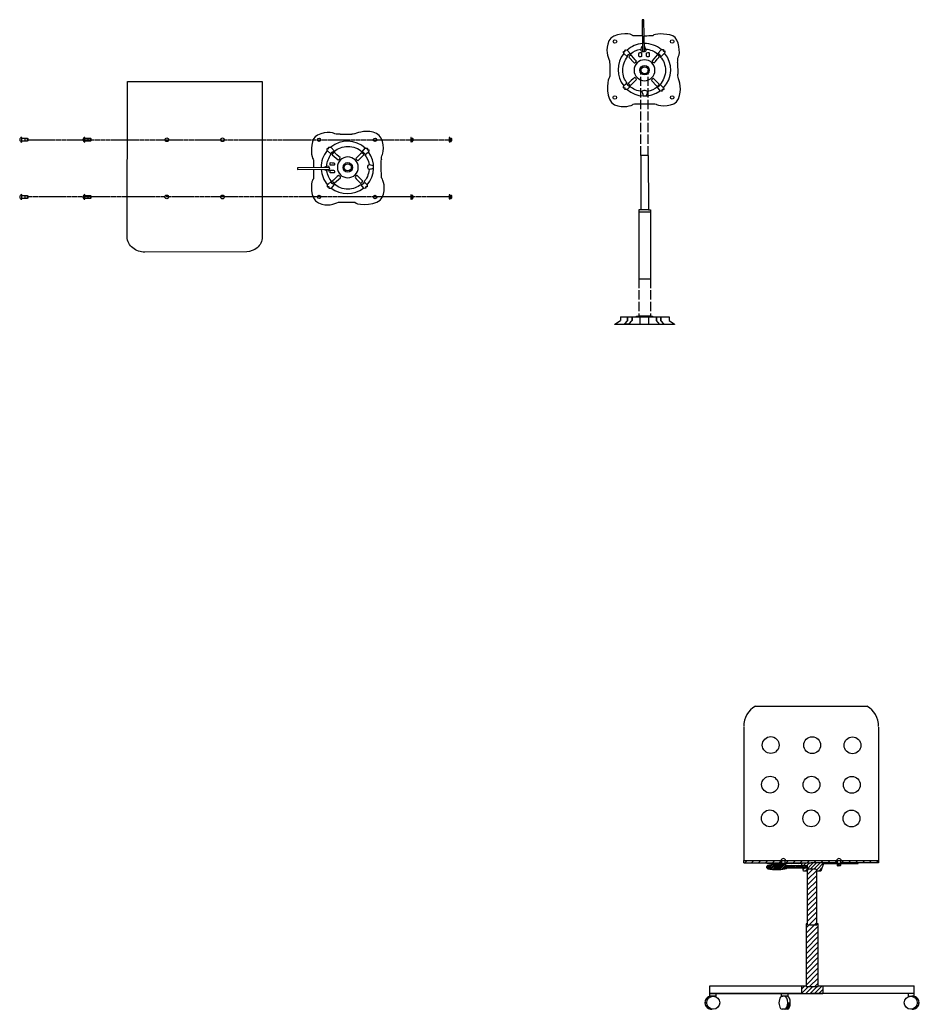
# Model space of a CAD drawing. Header units: millimetres. Extents: x 742 to 1469, y 151 to 713.
# Drawn here: x 1169.9 to 1403.2, y 151.1 to 407.8 of the extents above; entities that cross this region are included whole.
import ezdxf

# ---------------------------------------------------------------- set-up
doc = ezdxf.new("R2010")
doc.units = ezdxf.units.MM
doc.linetypes.add('ACAD_ISO02W100', pattern=[15, 12, -3])
for name, color, linetype in [('A-SECTION', 254, 'Continuous'), ('A-SECTION-1', 253, 'Continuous'), ('A-SECTION-LINE', 1, 'Continuous'), ('DETAILS', 5, 'ACAD_ISO02W100'), ('viti e bulloni', 2, 'Continuous')]:
    doc.layers.add(name, color=color, linetype=linetype)

# ---------------------------------------------------------------- blocks, each defined once
blk = doc.blocks.new('Dado esagonale - 10 mm di lato')
at = {"color": 0, "linetype": 'Continuous'}
for p, q in [((-9.2, -6.8), (-9.2, 6.8)), ((-0.7, 9.1), (-8.5, 9.1)), ((-0.7, 4.5), (-8.5, 4.5)), ((0, -6.8), (0, 6.8)), ((-0.7, -4.5), (-8.5, -4.5)), ((-0.7, -9.1), (-8.5, -9.1))]:
    blk.add_line(p, q, dxfattribs=at)
for centre, radius, start, end in [((-5, 6.8), 4.19, 147.1328, 212.8672), ((6.6, 0), 15.7, 163.2214, 196.7786), ((-4.2, 6.8), 4.19, 327.1328, 32.8672), ((-15.7, 0), 15.7, 343.2214, 16.7787), ((-5, -6.8), 4.19, 147.1328, 212.8672), ((-4.2, -6.8), 4.19, 327.1328, 32.8672)]:
    blk.add_arc(centre, radius, start, end, dxfattribs=at)
blk = doc.blocks.new('bullone sedile')
blk.add_lwpolyline([(33.4, 69.4), (33.4, 67.4), (55.5, 67.4), (55.5, 69.4), (33.4, 69.4)])
at = {"rotation": 270}
blk.add_blockref('Dado esagonale - 10 mm di lato', (44.5, 69.4), dxfattribs=at)

msp = doc.modelspace()

# ---------------------------------------------------------------- hatches: boundary and pattern name
at = {"layer": 'A-SECTION'}
h = msp.add_hatch(dxfattribs=at)
h.set_pattern_fill('ANSI31', color=256, scale=0.25)
h.set_pattern_definition([(45, (218.5516, -298.5363), (-0.561266, 0.561266), [])])
h.paths.add_polyline_path([(1378.21, 157.16), (1377.03, 157.16), (1377.03, 156.96), (1373.88, 156.96), (1373.88, 157.16), (1372.71, 157.16), (1372.71, 155.15), (1378.21, 155.15)])
at = {"layer": 'A-SECTION-1'}
h = msp.add_hatch(dxfattribs=at)
h.set_pattern_fill('ANSI31', color=256, scale=0.4)
h.set_pattern_definition([(45, (306.4247, -298.5363), (-0.8980256, 0.8980256), [])])
h.paths.add_polyline_path([(1357.72, 189.66), (1357.72, 189.06), (1375.23, 189.06), (1392.72, 189.06), (1392.72, 189.66)])
h = msp.add_hatch(dxfattribs=at)
h.set_pattern_fill('ANSI31', color=256, scale=0.1)
h.set_pattern_definition([(45, (306.42465, -298.53632), (-0.2245064, 0.2245064), [])])
h.paths.add_polyline_path([(1368.96, 187.78), (1374.26, 187.78), (1374.26, 188.35), (1368.96, 188.35), (1368.73, 188.44), (1368.36, 188.51), (1367.89, 188.56), (1367.36, 188.58), (1366.79, 188.59), (1366.22, 188.59), (1365.67, 188.58), (1365.19, 188.55), (1364.79, 188.52), (1364.47, 188.49), (1364.23, 188.45), (1364.05, 188.4), (1363.91, 188.35), (1363.82, 188.3), (1363.76, 188.24), (1363.72, 188.19), (1363.68, 188.13), (1363.66, 188.07), (1363.65, 188.01), (1363.64, 187.96), (1363.65, 187.9), (1363.66, 187.84), (1363.68, 187.78), (1363.72, 187.73), (1363.76, 187.67), (1363.82, 187.61), (1363.91, 187.56), (1364.05, 187.51), (1364.23, 187.47), (1364.47, 187.42), (1364.79, 187.39), (1365.19, 187.36), (1365.68, 187.33), (1366.22, 187.32), (1366.8, 187.33), (1367.37, 187.36), (1367.9, 187.41), (1368.37, 187.49), (1368.73, 187.61)])
h = msp.add_hatch(dxfattribs=at)
h.set_pattern_fill('ANSI31', color=256, scale=0.2)
h.set_pattern_definition([(45, (100.0713, 0), (-0.4490128, 0.4490128), [])])
h.paths.add_polyline_path([(1367.64, 188.86), (1367.64, 189.06), (1363.74, 189.06), (1363.74, 188.86)])
h.paths.add_polyline_path([(1382.8, 189.06), (1382.8, 188.86), (1387.41, 188.86), (1387.41, 189.06)])
h.paths.add_polyline_path([(1382.04, 188.86), (1382.04, 189.06), (1368.4, 189.06), (1368.4, 188.86), (1372.74, 188.86), (1372.88, 188.35), (1374.26, 188.35), (1374.26, 187.78), (1373.04, 187.78), (1373.27, 186.94), (1374.3, 186.94), (1374.3, 187.5), (1376.67, 187.5), (1376.67, 186.94), (1377.72, 186.94), (1378.41, 188.86)])
h = msp.add_hatch(dxfattribs=at)
h.set_pattern_fill('ANSI31', color=256, scale=0.3)
h.set_pattern_definition([(45, (306.4247, -298.5363), (-0.6735192, 0.6735192), [])])
h.paths.add_polyline_path([(1376.67, 187.3), (1376.47, 187.3), (1376.47, 187.5), (1374.5, 187.5), (1374.5, 187.3), (1374.3, 187.3), (1374.3, 173.2), (1373.88, 173.2), (1373.88, 156.96), (1377.03, 156.96), (1377.03, 173.2), (1376.67, 173.2)])

# ---------------------------------------------------------------- linework, layer by layer
for p, q in [((1331.4, 400.95), (1331.49, 400.95)), ((1331.94, 400.95), (1332.02, 400.95)), ((1340.58, 396.68), (1340.6, 393.69)), ((1253.05, 378.11), (1256.03, 378.13)), ((1331.07, 372.63), (1331, 358.52)), ((1332.94, 372.63), (1331.07, 372.63)), ((1332.94, 372.63), (1333.02, 358.52)), ((1248.77, 369.46), (1248.77, 369.55)), ((1248.77, 368.93), (1248.77, 369.01)), ((1333.02, 358.52), (1330.51, 358.52)), ((1330.51, 358.52), (1330.51, 340.61)), ((1330.51, 358.52), (1330.51, 358.01)), ((1330.51, 358.01), (1333.51, 358.01)), ((1333.02, 358.52), (1333.51, 358.52)), ((1333.51, 358.52), (1333.51, 340.61)), ((1330.51, 340.61), (1333.51, 340.61)), ((1324.31, 328.87), (1325.72, 329.77)), ((1324.31, 328.77), (1324.31, 328.87)), ((1339.78, 328.77), (1324.31, 328.77)), ((1325.72, 330.77), (1338.35, 330.77)), ((1325.72, 330.77), (1325.72, 329.77)), ((1326.68, 328.87), (1327.57, 329.77)), ((1326.68, 328.77), (1326.68, 328.87)), ((1327.89, 328.87), (1326.68, 328.87)), ((1327.65, 329.77), (1326.76, 328.87)), ((1327.57, 329.77), (1327.57, 330.77)), ((1327.65, 329.77), (1327.65, 330.67)), ((1328.7, 330.67), (1327.65, 330.67)), ((1328.7, 329.77), (1327.81, 328.87)), ((1328.78, 329.77), (1327.89, 328.87)), ((1327.89, 328.77), (1327.89, 328.87)), ((1328.7, 330.67), (1328.7, 329.77)), ((1328.78, 330.77), (1328.78, 329.77)), ((1329.94, 330.77), (1329.94, 330.87)), ((1329.94, 330.87), (1334.07, 330.87)), ((1330.41, 330.87), (1330.41, 330.97)), ((1330.41, 330.97), (1333.61, 330.97)), ((1330.85, 328.77), (1330.85, 330.77)), ((1333.14, 328.77), (1333.14, 330.77)), ((1333.61, 330.97), (1333.61, 330.87)), ((1334.07, 330.87), (1334.07, 330.77)), ((1335, 330.77), (1335, 329.77)), ((1335, 329.77), (1335.82, 328.87)), ((1335, 329.77), (1335.09, 329.77)), ((1335.09, 330.67), (1335.09, 329.77)), ((1336.17, 330.67), (1335.09, 330.67)), ((1335.91, 328.87), (1335.09, 329.77)), ((1335.82, 328.77), (1335.82, 328.87)), ((1335.82, 328.87), (1337.08, 328.87)), ((1336.17, 330.67), (1336.17, 329.77)), ((1336.26, 329.77), (1336.17, 329.77)), ((1336.99, 328.87), (1336.17, 329.77)), ((1336.26, 330.77), (1336.26, 329.77)), ((1336.26, 329.77), (1337.08, 328.87)), ((1337.08, 328.87), (1337.08, 328.77)), ((1338.35, 330.77), (1338.35, 329.77)), ((1338.35, 329.77), (1339.78, 328.87)), ((1339.78, 328.87), (1339.78, 328.77)), ((1360.81, 229.74), (1389.64, 229.74)), ((1357.72, 224.24), (1357.72, 189.66)), ((1392.72, 224.24), (1392.72, 189.66)), ((1348.91, 155.16), (1348.91, 157.16)), ((1348.91, 157.16), (1373.88, 157.16)), ((1377.03, 157.16), (1401.96, 157.16)), ((1401.96, 154.42), (1401.96, 157.16)), ((1348.91, 155.27), (1372.71, 155.27)), ((1348.91, 155.16), (1375.49, 155.15)), ((1348.91, 154.42), (1348.91, 155.16)), ((1350.52, 154.47), (1348.91, 154.47)), ((1349.71, 154.47), (1349.24, 154.47)), ((1350.38, 154.47), (1349.91, 154.47)), ((1350.52, 155.16), (1350.52, 154.32)), ((1368.32, 154.46), (1367.85, 154.46)), ((1368.99, 154.46), (1368.52, 154.46)), ((1401.96, 155.16), (1375.38, 155.15)), ((1378.21, 155.27), (1401.96, 155.27)), ((1400.35, 155.16), (1400.35, 154.32)), ((1400.35, 154.47), (1401.96, 154.47)), ((1400.49, 154.47), (1400.95, 154.47)), ((1401.16, 154.47), (1401.63, 154.47)), ((1348.14, 152.78), (1347.62, 152.78)), ((1369.14, 152.77), (1369.81, 152.77)), ((1402.73, 152.78), (1403.25, 152.78)), ((1368.32, 151.09), (1367.67, 151.09)), ((1368.99, 151.09), (1368.32, 151.09))]:
    msp.add_line(p, q)
for points in [[(1331.95, 399.52), (1331.84, 407.8), (1331.39, 407.8), (1331.5, 399.51)], [(1327.61, 398.19), (1326.6, 399.03)], [(1328.37, 398.96), (1327.46, 399.95)], [(1335.38, 399), (1336.35, 400.06)], [(1336.14, 398.14), (1337.21, 399.15)], [(1327.48, 391.32), (1326.59, 390.64)], [(1328.26, 390.49), (1327.45, 389.72)], [(1335.26, 390.3), (1336, 389.33)], [(1336.01, 391), (1336.95, 390.17)], [(1250.72, 372.91), (1249.66, 373.87)], [(1251.58, 373.67), (1250.57, 374.74)], [(1258.72, 373.54), (1259.55, 374.47)], [(1259.42, 372.78), (1260.39, 373.53)], [(1250.2, 369.48), (1241.92, 369.37), (1241.92, 368.92), (1250.21, 369.03)], [(1250.76, 365.9), (1249.77, 364.99)], [(1251.53, 365.13), (1250.7, 364.12)], [(1258.4, 365.01), (1259.08, 364.12)], [(1259.23, 365.79), (1260, 364.98)], [(1348.91, 154.47), (1349.24, 154.47)], [(1367.51, 154.43), (1367.51, 154.46), (1367.85, 154.46)], [(1401.96, 154.47), (1401.63, 154.47)]]:
    msp.add_lwpolyline(points)
msp.add_lwpolyline([(1197.76, 351.44), (1197.82, 391.82), (1232.82, 391.82), (1232.82, 351.44, -0.231255), (1231.46, 348.64, -0.140847), (1228.82, 347.58), (1202.36, 347.53, -0.165877), (1199.22, 348.6, -0.224933), (1197.76, 351.44, -0.224933)], format="xyb")
msp.add_lwpolyline([(1367.52, 155.15), (1369.13, 155.15), (1369.13, 154.46), (1367.52, 154.46)], close=True)
for centre, radius in [((1324.32, 402.16), 0.442), ((1324.32, 402.16), 0.442), ((1339.16, 402.16), 0.442), ((1331.99, 394.71), 1.23), ((1331.99, 394.71), 0.911), ((1324.29, 387.64), 0.442), ((1339.16, 387.65), 0.442), ((1208.04, 376.68), 0.486), ((1222.51, 376.67), 0.486), ((1247.56, 376.68), 0.442), ((1262.07, 376.68), 0.442), ((1255.01, 369.51), 1.23), ((1255.01, 369.51), 0.911), ((1208.03, 361.84), 0.486), ((1222.52, 361.83), 0.486), ((1247.56, 361.85), 0.442), ((1247.56, 361.85), 0.442), ((1262.08, 361.82), 0.442), ((1364.72, 219.63), 2.18), ((1375.48, 219.6), 2.18), ((1385.94, 219.56), 2.18), ((1364.55, 209.36), 2.18), ((1375.31, 209.34), 2.18), ((1385.77, 209.3), 2.18), ((1364.48, 200.62), 2.18), ((1375.24, 200.6), 2.18), ((1385.69, 200.56), 2.18), ((1349.82, 152.78), 1.69), ((1401.05, 152.78), 1.69)]:
    msp.add_circle(centre, radius)
for centre, radius, start, end in [((1331.97, 394.84), 6.81, 94.1523, 131.4124), ((1331.97, 394.84), 6.81, 50.0285, 90.3668), ((1332, 394.83), 6.84, 142.1508, 217.7409), ((1332, 394.81), 6.78, 316.8419, 39.8073), ((1331.97, 394.89), 6.87, 228.8365, 305.9488), ((1254.92, 369.53), 6.78, 46.8419, 129.8073), ((1254.88, 369.5), 6.81, 140.0285, 180.3668), ((1254.83, 369.5), 6.87, 318.8365, 35.9488), ((1254.88, 369.5), 6.81, 184.1523, 221.4124), ((1254.89, 369.53), 6.84, 232.1508, 307.7409), ((1363.59, 224.59), 5.85, 118.2955, 181.6314), ((1386.86, 224.59), 5.85, 358.3686, 61.7045), ((1349.31, 152.78), 1.69, 81.2448, 278.7552), ((1401.56, 152.78), 1.69, 261.2448, 98.7552)]:
    msp.add_arc(centre, radius, start, end)
for centre, start_param, end_param in [((1367.67, 152.77), 0, 3.141593), ((1368.32, 152.77), 3.141593, 6.283185), ((1368.99, 152.77), 3.141593, 6.283185), ((1368.65, 152.77), 3.141593, 4.712389)]:
    msp.add_ellipse(centre, major_axis=(0, 1.68), ratio=0.488012, start_param=start_param, end_param=end_param)
for points, knots in [([(1328.6, 403.92), (1328.19, 404.25), (1323.77, 404.63), (1322.74, 402.3), (1321.71, 399.97), (1322.52, 398.2), (1322.91, 397.14)], [0, 0, 0, 0, 1, 1, 1, 2, 2, 2, 2]), ([(1331.45, 403.6), (1330.02, 403.61), (1329.31, 403.62), (1329.17, 403.62), (1328.86, 403.62), (1328.95, 403.74), (1328.6, 403.92)], [0.121151, 0.121151, 0.121151, 0.121151, 1, 1, 1, 2, 2, 2, 2]), ([(1340.84, 398.4), (1341.27, 398.82), (1341.07, 402.85), (1339.34, 403.65), (1337.4, 404.33), (1334.52, 404.22), (1334.11, 403.67), (1333.96, 403.57), (1333.96, 403.64), (1333.79, 403.62), (1333.41, 403.6), (1332.8, 403.59), (1332.08, 403.59)], [0, 0, 0, 0, 1, 1, 1, 2, 2, 2, 3, 3, 3, 4, 4, 4, 4]), ([(1332.02, 400.95), (1332.15, 400.44), (1332.23, 400.26), (1332.34, 399.96), (1332.47, 399.6), (1331.93, 399.49), (1331.72, 399.48), (1331.41, 399.49), (1330.98, 399.69), (1331.03, 399.9), (1331.07, 400.12), (1331.4, 400.95), (1331.4, 400.95)], [0.010478, 0.010478, 0.010478, 0.010478, 1, 1, 1, 2, 2, 2, 3, 3, 3, 4, 4, 4, 4]), ([(1331.39, 389.17), (1330.08, 389.3), (1328.97, 389.83), (1328.26, 390.49), (1327.79, 390.57), (1327.49, 390.84), (1327.48, 391.32), (1326.79, 392.19), (1326.35, 393.38), (1326.35, 394.68), (1326.35, 396.02), (1326.83, 397.26), (1327.61, 398.19), (1327.57, 398.67), (1327.97, 399.02), (1328.37, 398.96), (1329.08, 399.55), (1330.01, 399.99), (1331.02, 400.15)], [0, 0, 0, 0, 1, 1, 1, 2, 2, 2, 3, 3, 3, 4, 4, 4, 5, 5, 5, 6, 6, 6, 6]), ([(1326.6, 399.03), (1326.54, 399.16), (1326.52, 399.4), (1326.53, 399.52), (1326.53, 399.55), (1326.54, 399.56), (1326.56, 399.57), (1326.58, 399.57), (1326.59, 399.57), (1326.61, 399.56), (1326.85, 399.43), (1327.09, 399.56), (1326.9, 399.81), (1326.88, 399.84), (1326.88, 399.85), (1326.87, 399.89), (1326.88, 399.92), (1326.88, 399.93), (1326.92, 399.95), (1327.05, 400.01), (1327.29, 399.99), (1327.46, 399.95)], [0, 0, 0, 0, 1, 1, 1, 2, 2, 2, 3, 3, 3, 4, 4, 4, 5, 5, 5, 6, 6, 6, 6.851177, 6.851177, 6.851177, 6.851177]), ([(1328.5, 398.68), (1328.5, 398.68), (1329.66, 397.3), (1329.89, 397.1), (1329.64, 396.52), (1329.31, 396.59), (1329.31, 396.59), (1329.31, 396.59), (1327.94, 398.12), (1327.94, 398.12), (1328, 398.59), (1328.5, 398.68), (1328.5, 398.68)], [0, 0, 0, 0, 1, 1, 1, 2, 2, 2, 3, 3, 3, 4, 4, 4, 4]), ([(1330.58, 398.25), (1330.54, 398.29), (1330.56, 398.37), (1330.54, 398.51), (1330.54, 398.73), (1330.56, 399.17), (1330.57, 399.26), (1330.81, 399.29), (1330.95, 399.3), (1330.95, 399.3), (1331.1, 399.28), (1331.17, 399.3), (1331.21, 399.25)], [0, 0, 0, 0, 1, 1, 1, 2, 2, 2, 3, 3, 3, 4, 4, 4, 4]), ([(1331.21, 399.25), (1331.21, 399.24), (1331.22, 399.22), (1331.22, 399.21), (1331.21, 398.93), (1331.23, 398.52), (1331.21, 398.41), (1331.19, 398.23), (1331.22, 398.19), (1331.03, 398.19), (1330.85, 398.18), (1330.94, 398.19), (1330.8, 398.17), (1330.72, 398.17), (1330.6, 398.2), (1330.58, 398.25)], [0, 0, 0, 0, 1, 1, 1, 2, 2, 2, 3, 3, 3, 4, 4, 4, 5, 5, 5, 5]), ([(1332.3, 400.19), (1333.44, 400.11), (1334.47, 399.68), (1335.38, 399), (1335.76, 398.98), (1336.13, 398.63), (1336.14, 398.14), (1336.91, 397.31), (1337.41, 396.05), (1337.41, 394.68), (1337.41, 393.27), (1336.88, 391.98), (1336.01, 391), (1336.02, 390.7), (1335.65, 390.32), (1335.26, 390.3), (1334.61, 389.78), (1333.76, 389.39), (1332.72, 389.19)], [0, 0, 0, 0, 1, 1, 1, 2, 2, 2, 3, 3, 3, 4, 4, 4, 5, 5, 5, 6, 6, 6, 6]), ([(1332.55, 398.25), (1332.51, 398.29), (1332.53, 398.37), (1332.52, 398.51), (1332.51, 398.73), (1332.54, 399.17), (1332.54, 399.26), (1332.79, 399.29), (1332.93, 399.3), (1332.93, 399.3), (1333.08, 399.28), (1333.15, 399.3), (1333.18, 399.25)], [0, 0, 0, 0, 1, 1, 1, 2, 2, 2, 3, 3, 3, 4, 4, 4, 4]), ([(1333.18, 399.25), (1333.19, 399.24), (1333.2, 399.22), (1333.2, 399.21), (1333.19, 398.93), (1333.21, 398.52), (1333.18, 398.41), (1333.16, 398.23), (1333.19, 398.19), (1333.01, 398.19), (1332.83, 398.18), (1332.91, 398.19), (1332.77, 398.17), (1332.69, 398.17), (1332.57, 398.2), (1332.55, 398.25)], [0, 0, 0, 0, 1, 1, 1, 2, 2, 2, 3, 3, 3, 4, 4, 4, 5, 5, 5, 5]), ([(1335.86, 398.24), (1335.86, 398.24), (1334.68, 396.91), (1334.51, 396.65), (1333.92, 396.82), (1333.94, 397.17), (1333.94, 397.17), (1333.94, 397.17), (1335.24, 398.73), (1335.24, 398.73), (1335.7, 398.73), (1335.86, 398.24), (1335.86, 398.24)], [0, 0, 0, 0, 1, 1, 1, 2, 2, 2, 3, 3, 3, 4, 4, 4, 4]), ([(1336.35, 400.06), (1336.49, 400.1), (1336.72, 400.11), (1336.85, 400.09), (1336.87, 400.08), (1336.88, 400.08), (1336.89, 400.06), (1336.89, 400.03), (1336.89, 400.02), (1336.88, 400.01), (1336.73, 399.78), (1336.84, 399.53), (1337.1, 399.7), (1337.13, 399.72), (1337.14, 399.72), (1337.19, 399.72), (1337.22, 399.71), (1337.23, 399.71), (1337.24, 399.67), (1337.29, 399.54), (1337.25, 399.32), (1337.21, 399.15)], [0, 0, 0, 0, 1, 1, 1, 2, 2, 2, 3, 3, 3, 4, 4, 4, 5, 5, 5, 6, 6, 6, 6.816622, 6.816622, 6.816622, 6.816622]), ([(1340.58, 396.68), (1340.59, 397.24), (1340.59, 397.67), (1340.59, 397.76), (1340.59, 398.08), (1340.75, 398.04), (1340.84, 398.4)], [0, 0, 0, 0, 1, 1, 1, 2, 2, 2, 2]), ([(1322.91, 397.14), (1323.01, 396.41), (1322.97, 393.34), (1322.97, 393.34), (1322.97, 393.34), (1323.11, 393.09), (1322.71, 392.57)], [3, 3, 3, 3, 4, 4, 4, 5, 5, 5, 5]), ([(1334.7, 394.71), (1334.7, 393.21), (1333.49, 391.99), (1331.99, 391.99), (1330.49, 391.99), (1329.27, 393.21), (1329.27, 394.71), (1329.27, 396.21), (1330.49, 397.42), (1331.99, 397.42), (1333.49, 397.42), (1334.7, 396.21), (1334.7, 394.71)], [0, 0, 0, 0, 1, 1, 1, 2, 2, 2, 3, 3, 3, 4, 4, 4, 4]), ([(1327.84, 391.38), (1327.84, 391.38), (1329.17, 392.6), (1329.36, 392.84), (1329.95, 392.62), (1329.89, 392.28), (1329.89, 392.28), (1329.89, 392.28), (1328.43, 390.85), (1328.43, 390.85), (1327.95, 390.89), (1327.84, 391.38), (1327.84, 391.38)], [0, 0, 0, 0, 1, 1, 1, 2, 2, 2, 3, 3, 3, 4, 4, 4, 4]), ([(1335.32, 385.75), (1335.73, 385.41), (1339.75, 384.98), (1340.78, 387.3), (1341.81, 389.63), (1341.01, 391.94), (1340.7, 392.88), (1340.67, 392.97), (1340.72, 392.84), (1340.63, 393.28), (1340.62, 393.35), (1340.61, 393.5), (1340.6, 393.69)], [0, 0, 0, 0, 1, 1, 1, 2, 2, 2, 3, 3, 3, 4, 4, 4, 4]), ([(1322.71, 392.57), (1322.28, 392.04), (1321.87, 386.77), (1324.2, 385.76), (1326.54, 384.74), (1328.82, 385.57), (1329.07, 385.88), (1329.48, 386.11), (1329.74, 385.96), (1330.16, 386), (1330.61, 386.03), (1334.58, 386.01), (1333.96, 386.01), (1335.21, 386.01), (1334.94, 385.87), (1335.33, 385.74)], [0, 0, 0, 0, 1, 1, 1, 2, 2, 2, 3, 3, 3, 4, 4, 4, 5, 5, 5, 5]), ([(1327.45, 389.72), (1327.31, 389.68), (1327.07, 389.67), (1326.95, 389.69), (1326.93, 389.7), (1326.92, 389.7), (1326.91, 389.72), (1326.91, 389.75), (1326.91, 389.76), (1326.92, 389.77), (1327.06, 390), (1326.95, 390.25), (1326.69, 390.08), (1326.66, 390.06), (1326.65, 390.06), (1326.6, 390.06), (1326.58, 390.07), (1326.57, 390.07), (1326.56, 390.11), (1326.51, 390.24), (1326.54, 390.48), (1326.59, 390.64)], [0, 0, 0, 0, 1, 1, 1, 2, 2, 2, 3, 3, 3, 4, 4, 4, 5, 5, 5, 6, 6, 6, 6.851177, 6.851177, 6.851177, 6.851177]), ([(1334.31, 392.59), (1334.31, 392.59), (1335.54, 391.3), (1335.78, 391.11), (1335.56, 390.53), (1335.21, 390.59), (1335.21, 390.59), (1335.21, 390.59), (1333.77, 392.02), (1333.77, 392.02), (1333.81, 392.48), (1334.31, 392.59), (1334.31, 392.59)], [0, 0, 0, 0, 1, 1, 1, 2, 2, 2, 3, 3, 3, 4, 4, 4, 4]), ([(1331.39, 389.17), (1331.4, 389.44), (1331.86, 389.52), (1332.09, 389.52), (1332.35, 389.51), (1332.77, 389.31), (1332.72, 389.1), (1332.68, 388.88), (1332.4, 388.04), (1332.4, 388.04)], [0, 0, 0, 0, 1, 1, 1, 2, 2, 2, 3, 3, 3, 3]), ([(1331.69, 388.03), (1331.59, 388.57), (1331.52, 388.75), (1331.41, 389.06), (1331.4, 389.1), (1331.39, 389.14), (1331.39, 389.17)], [0, 0, 0, 0, 1, 1, 1, 2, 2, 2, 2]), ([(1336.95, 390.17), (1336.99, 390.02), (1336.99, 389.79), (1336.96, 389.67), (1336.95, 389.64), (1336.95, 389.63), (1336.93, 389.63), (1336.9, 389.62), (1336.89, 389.62), (1336.88, 389.64), (1336.65, 389.79), (1336.4, 389.68), (1336.56, 389.42), (1336.58, 389.39), (1336.58, 389.38), (1336.58, 389.33), (1336.57, 389.3), (1336.57, 389.3), (1336.53, 389.28), (1336.4, 389.24), (1336.17, 389.28), (1336, 389.33)], [0, 0, 0, 0, 1, 1, 1, 2, 2, 2, 3, 3, 3, 4, 4, 4, 5, 5, 5, 6, 6, 6, 6.827507, 6.827507, 6.827507, 6.827507]), ([(1251.33, 378.36), (1250.9, 378.8), (1246.87, 378.6), (1246.07, 376.87), (1245.39, 374.93), (1245.5, 372.05), (1246.05, 371.64), (1246.15, 371.49), (1246.08, 371.49), (1246.1, 371.32), (1246.12, 370.94), (1246.13, 370.33), (1246.13, 369.61)], [0, 0, 0, 0, 1, 1, 1, 2, 2, 2, 3, 3, 3, 4, 4, 4, 4]), ([(1253.05, 378.11), (1252.49, 378.12), (1252.06, 378.12), (1251.96, 378.12), (1251.64, 378.12), (1251.68, 378.28), (1251.33, 378.36)], [0, 0, 0, 0, 1, 1, 1, 2, 2, 2, 2]), ([(1263.98, 372.85), (1264.31, 373.25), (1264.74, 377.28), (1262.42, 378.31), (1260.09, 379.34), (1257.78, 378.54), (1256.84, 378.23), (1256.76, 378.19), (1256.88, 378.25), (1256.44, 378.16), (1256.37, 378.15), (1256.23, 378.14), (1256.03, 378.13)], [0, 0, 0, 0, 1, 1, 1, 2, 2, 2, 3, 3, 3, 4, 4, 4, 4]), ([(1249.53, 369.83), (1249.61, 370.96), (1250.04, 372), (1250.72, 372.91), (1250.74, 373.29), (1251.09, 373.65), (1251.58, 373.67), (1252.41, 374.44), (1253.67, 374.94), (1255.04, 374.94), (1256.45, 374.94), (1257.74, 374.41), (1258.72, 373.54), (1259.03, 373.55), (1259.4, 373.18), (1259.42, 372.78), (1259.94, 372.13), (1260.33, 371.29), (1260.53, 370.25)], [0, 0, 0, 0, 1, 1, 1, 2, 2, 2, 3, 3, 3, 4, 4, 4, 5, 5, 5, 6, 6, 6, 6]), ([(1249.66, 373.87), (1249.62, 374.02), (1249.61, 374.25), (1249.63, 374.37), (1249.64, 374.4), (1249.64, 374.41), (1249.67, 374.42), (1249.69, 374.42), (1249.7, 374.42), (1249.72, 374.41), (1249.95, 374.26), (1250.19, 374.37), (1250.03, 374.63), (1250.01, 374.66), (1250.01, 374.67), (1250, 374.72), (1250.01, 374.75), (1250.01, 374.75), (1250.05, 374.77), (1250.18, 374.82), (1250.41, 374.78), (1250.57, 374.74)], [0, 0, 0, 0, 1, 1, 1, 2, 2, 2, 3, 3, 3, 4, 4, 4, 5, 5, 5, 6, 6, 6, 6.816622, 6.816622, 6.816622, 6.816622]), ([(1251.48, 373.38), (1251.48, 373.38), (1252.82, 372.2), (1253.07, 372.04), (1252.9, 371.45), (1252.55, 371.47), (1252.55, 371.47), (1252.55, 371.47), (1250.99, 372.77), (1250.99, 372.77), (1250.99, 373.23), (1251.48, 373.38), (1251.48, 373.38)], [0, 0, 0, 0, 1, 1, 1, 2, 2, 2, 3, 3, 3, 4, 4, 4, 4]), ([(1255.01, 372.23), (1256.51, 372.23), (1257.73, 371.01), (1257.73, 369.51), (1257.73, 368.01), (1256.51, 366.8), (1255.01, 366.8), (1253.51, 366.8), (1252.3, 368.01), (1252.3, 369.51), (1252.3, 371.01), (1253.51, 372.23), (1255.01, 372.23)], [0, 0, 0, 0, 1, 1, 1, 2, 2, 2, 3, 3, 3, 4, 4, 4, 4]), ([(1257.13, 371.84), (1257.13, 371.84), (1258.42, 373.07), (1258.61, 373.31), (1259.19, 373.08), (1259.13, 372.74), (1259.13, 372.74), (1259.13, 372.74), (1257.7, 371.3), (1257.7, 371.3), (1257.24, 371.34), (1257.13, 371.84), (1257.13, 371.84)], [0, 0, 0, 0, 1, 1, 1, 2, 2, 2, 3, 3, 3, 4, 4, 4, 4]), ([(1257.15, 360.24), (1257.69, 359.81), (1262.95, 359.4), (1263.96, 361.73), (1264.98, 364.06), (1264.16, 366.35), (1263.84, 366.6), (1263.61, 367.01), (1263.77, 367.27), (1263.72, 367.69), (1263.69, 368.14), (1263.71, 372.11), (1263.71, 371.49), (1263.71, 372.73), (1263.85, 372.47), (1263.98, 372.86)], [0, 0, 0, 0, 1, 1, 1, 2, 2, 2, 3, 3, 3, 4, 4, 4, 5, 5, 5, 5]), ([(1259.55, 374.47), (1259.7, 374.51), (1259.93, 374.51), (1260.06, 374.49), (1260.08, 374.48), (1260.09, 374.48), (1260.1, 374.45), (1260.1, 374.43), (1260.1, 374.42), (1260.09, 374.4), (1259.93, 374.18), (1260.04, 373.93), (1260.3, 374.09), (1260.33, 374.11), (1260.34, 374.11), (1260.39, 374.11), (1260.42, 374.1), (1260.42, 374.1), (1260.44, 374.06), (1260.48, 373.93), (1260.44, 373.7), (1260.39, 373.53)], [0, 0, 0, 0, 1, 1, 1, 2, 2, 2, 3, 3, 3, 4, 4, 4, 5, 5, 5, 6, 6, 6, 6.827507, 6.827507, 6.827507, 6.827507]), ([(1248.77, 369.55), (1249.29, 369.68), (1249.46, 369.75), (1249.76, 369.87), (1250.12, 370), (1250.23, 369.45), (1250.24, 369.25), (1250.23, 368.93), (1250.03, 368.51), (1249.82, 368.56), (1249.6, 368.6), (1248.77, 368.93), (1248.77, 368.93)], [0.010478, 0.010478, 0.010478, 0.010478, 1, 1, 1, 2, 2, 2, 3, 3, 3, 4, 4, 4, 4]), ([(1251.47, 370.08), (1251.43, 370.04), (1251.35, 370.06), (1251.21, 370.04), (1250.99, 370.04), (1250.55, 370.06), (1250.47, 370.07), (1250.43, 370.32), (1250.42, 370.45), (1250.42, 370.45), (1250.44, 370.61), (1250.42, 370.68), (1250.47, 370.71)], [0, 0, 0, 0, 1, 1, 1, 2, 2, 2, 3, 3, 3, 4, 4, 4, 4]), ([(1250.47, 370.71), (1250.48, 370.71), (1250.5, 370.73), (1250.51, 370.73), (1250.79, 370.72), (1251.21, 370.73), (1251.31, 370.71), (1251.49, 370.69), (1251.53, 370.72), (1251.53, 370.54), (1251.55, 370.36), (1251.53, 370.44), (1251.55, 370.3), (1251.55, 370.22), (1251.52, 370.1), (1251.47, 370.08)], [0, 0, 0, 0, 1, 1, 1, 2, 2, 2, 3, 3, 3, 4, 4, 4, 5, 5, 5, 5]), ([(1260.55, 368.92), (1260.28, 368.93), (1260.2, 369.39), (1260.21, 369.62), (1260.21, 369.88), (1260.41, 370.3), (1260.63, 370.25), (1260.84, 370.21), (1261.68, 369.93), (1261.68, 369.93)], [0, 0, 0, 0, 1, 1, 1, 2, 2, 2, 3, 3, 3, 3]), ([(1246.13, 368.98), (1246.11, 367.55), (1246.1, 366.83), (1246.1, 366.7), (1246.1, 366.39), (1245.98, 366.48), (1245.81, 366.12)], [0.121151, 0.121151, 0.121151, 0.121151, 1, 1, 1, 2, 2, 2, 2]), ([(1260.55, 368.92), (1260.42, 367.61), (1259.89, 366.5), (1259.23, 365.79), (1259.15, 365.31), (1258.88, 365.01), (1258.4, 365.01), (1257.53, 364.32), (1256.34, 363.87), (1255.04, 363.87), (1253.7, 363.87), (1252.46, 364.35), (1251.53, 365.13), (1251.05, 365.1), (1250.7, 365.5), (1250.76, 365.9), (1250.17, 366.61), (1249.73, 367.54), (1249.58, 368.55)], [0, 0, 0, 0, 1, 1, 1, 2, 2, 2, 3, 3, 3, 4, 4, 4, 5, 5, 5, 6, 6, 6, 6]), ([(1251.47, 368.1), (1251.43, 368.07), (1251.35, 368.08), (1251.21, 368.07), (1250.99, 368.07), (1250.55, 368.09), (1250.47, 368.1), (1250.43, 368.34), (1250.42, 368.48), (1250.42, 368.48), (1250.44, 368.63), (1250.42, 368.7), (1250.47, 368.74)], [0, 0, 0, 0, 1, 1, 1, 2, 2, 2, 3, 3, 3, 4, 4, 4, 4]), ([(1250.47, 368.74), (1250.48, 368.74), (1250.5, 368.75), (1250.51, 368.75), (1250.79, 368.74), (1251.21, 368.76), (1251.31, 368.74), (1251.49, 368.71), (1251.53, 368.74), (1251.53, 368.56), (1251.55, 368.38), (1251.53, 368.47), (1251.55, 368.32), (1251.55, 368.24), (1251.52, 368.13), (1251.47, 368.1)], [0, 0, 0, 0, 1, 1, 1, 2, 2, 2, 3, 3, 3, 4, 4, 4, 5, 5, 5, 5]), ([(1251.04, 366.02), (1251.04, 366.02), (1252.42, 367.19), (1252.62, 367.42), (1253.21, 367.17), (1253.13, 366.83), (1253.13, 366.83), (1253.13, 366.83), (1251.6, 365.47), (1251.6, 365.47), (1251.13, 365.53), (1251.04, 366.02), (1251.04, 366.02)], [0, 0, 0, 0, 1, 1, 1, 2, 2, 2, 3, 3, 3, 4, 4, 4, 4]), ([(1258.34, 365.37), (1258.34, 365.37), (1257.12, 366.69), (1256.88, 366.88), (1257.1, 367.48), (1257.44, 367.42), (1257.44, 367.42), (1257.44, 367.42), (1258.87, 365.95), (1258.87, 365.95), (1258.83, 365.48), (1258.34, 365.37), (1258.34, 365.37)], [0, 0, 0, 0, 1, 1, 1, 2, 2, 2, 3, 3, 3, 4, 4, 4, 4]), ([(1261.69, 369.22), (1261.15, 369.12), (1260.97, 369.05), (1260.66, 368.94), (1260.62, 368.93), (1260.59, 368.92), (1260.55, 368.92)], [0, 0, 0, 0, 1, 1, 1, 2, 2, 2, 2]), ([(1245.81, 366.12), (1245.47, 365.72), (1245.1, 361.3), (1247.42, 360.27), (1249.75, 359.24), (1251.52, 360.04), (1252.58, 360.44)], [0, 0, 0, 0, 1, 1, 1, 2, 2, 2, 2]), ([(1250.7, 364.12), (1250.56, 364.07), (1250.32, 364.05), (1250.2, 364.05), (1250.17, 364.06), (1250.17, 364.07), (1250.15, 364.09), (1250.15, 364.11), (1250.15, 364.12), (1250.16, 364.14), (1250.29, 364.38), (1250.16, 364.61), (1249.91, 364.43), (1249.89, 364.41), (1249.87, 364.41), (1249.83, 364.4), (1249.8, 364.41), (1249.79, 364.41), (1249.78, 364.45), (1249.72, 364.58), (1249.74, 364.82), (1249.77, 364.99)], [0, 0, 0, 0, 1, 1, 1, 2, 2, 2, 3, 3, 3, 4, 4, 4, 5, 5, 5, 6, 6, 6, 6.851177, 6.851177, 6.851177, 6.851177]), ([(1260, 364.98), (1260.04, 364.84), (1260.05, 364.6), (1260.03, 364.48), (1260.02, 364.46), (1260.02, 364.45), (1260, 364.44), (1259.98, 364.44), (1259.96, 364.44), (1259.95, 364.45), (1259.72, 364.59), (1259.47, 364.48), (1259.64, 364.22), (1259.66, 364.19), (1259.66, 364.18), (1259.67, 364.13), (1259.65, 364.1), (1259.65, 364.1), (1259.61, 364.08), (1259.48, 364.03), (1259.24, 364.07), (1259.08, 364.12)], [0, 0, 0, 0, 1, 1, 1, 2, 2, 2, 3, 3, 3, 4, 4, 4, 5, 5, 5, 6, 6, 6, 6.851177, 6.851177, 6.851177, 6.851177]), ([(1252.58, 360.44), (1253.31, 360.54), (1256.39, 360.49), (1256.39, 360.49), (1256.39, 360.49), (1256.63, 360.63), (1257.15, 360.24)], [3, 3, 3, 3, 4, 4, 4, 5, 5, 5, 5])]:
    msp.add_open_spline(points, degree=3, knots=knots)
for points in [[(1332.08, 403.59), (1332.02, 403.59), (1331.96, 403.59), (1331.9, 403.59)], [(1246.13, 369.61), (1246.13, 369.55), (1246.13, 369.49), (1246.13, 369.43)]]:
    msp.add_open_spline(points, degree=3)
at = {"layer": 'A-SECTION-LINE'}
for p, q in [((1357.72, 189.06), (1357.72, 189.66)), ((1357.72, 189.66), (1392.72, 189.66)), ((1357.72, 189.06), (1367.64, 189.06)), ((1363.74, 188.86), (1363.74, 189.06)), ((1367.64, 188.86), (1363.74, 188.86)), ((1368.4, 189.06), (1375.23, 189.06)), ((1372.74, 188.86), (1368.4, 188.86)), ((1368.96, 188.35), (1374.26, 188.35)), ((1368.96, 187.78), (1374.26, 187.78)), ((1374.26, 187.78), (1374.26, 188.35)), ((1374.5, 187.3), (1374.5, 187.5)), ((1374.5, 187.5), (1376.47, 187.5)), ((1382.04, 189.06), (1375.23, 189.06)), ((1376.47, 187.3), (1376.47, 187.5)), ((1378.41, 188.86), (1387.41, 188.86)), ((1392.72, 189.06), (1382.8, 189.06)), ((1387.41, 188.86), (1387.41, 189.06)), ((1392.72, 189.66), (1392.72, 189.06)), ((1374.3, 173), (1374.3, 187.3)), ((1374.3, 187.3), (1374.5, 187.3)), ((1376.47, 187.3), (1376.67, 187.3)), ((1374.3, 173), (1376.67, 173)), ((1372.71, 157.16), (1372.71, 155.15)), ((1372.71, 157.16), (1373.88, 157.16)), ((1373.88, 156.96), (1377.03, 156.96)), ((1377.03, 157.16), (1378.21, 157.16)), ((1378.21, 157.16), (1378.21, 155.15)), ((1372.71, 155.15), (1378.21, 155.15))]:
    msp.add_line(p, q, dxfattribs=at)
for points in [[(1368.96, 188.35), (1368.73, 188.44), (1368.36, 188.51), (1367.89, 188.56), (1367.36, 188.58), (1366.79, 188.59), (1366.22, 188.59), (1365.67, 188.58), (1365.19, 188.55), (1364.79, 188.52), (1364.47, 188.49), (1364.23, 188.45), (1364.05, 188.4), (1363.91, 188.35), (1363.82, 188.3), (1363.76, 188.24), (1363.72, 188.19), (1363.68, 188.13), (1363.66, 188.07), (1363.65, 188.01), (1363.64, 187.96), (1363.65, 187.9), (1363.66, 187.84), (1363.68, 187.78), (1363.72, 187.73), (1363.76, 187.67), (1363.82, 187.61), (1363.91, 187.56), (1364.05, 187.51), (1364.23, 187.47), (1364.47, 187.42), (1364.79, 187.39), (1365.19, 187.36), (1365.68, 187.33), (1366.22, 187.32), (1366.8, 187.33), (1367.37, 187.36), (1367.9, 187.41), (1368.37, 187.49), (1368.73, 187.61), (1368.96, 187.78)], [(1372.88, 188.35), (1372.74, 188.86)], [(1374.3, 186.94), (1373.27, 186.94), (1373.04, 187.78)], [(1378.41, 188.86), (1377.72, 186.94), (1376.67, 186.94)], [(1376.67, 173), (1376.67, 187.3)], [(1374.3, 173.2), (1373.88, 173.2), (1373.88, 156.96)], [(1377.03, 156.96), (1377.03, 173.2), (1376.67, 173.2)]]:
    msp.add_lwpolyline(points, dxfattribs=at)
at = {"layer": 'DETAILS', "ltscale": 0.2}
for p, q in [((1331.07, 372.63), (1331.07, 394.71)), ((1332.94, 372.63), (1332.9, 394.71)), ((1330.51, 340.61), (1330.51, 330.97)), ((1333.51, 340.61), (1333.51, 330.97))]:
    msp.add_line(p, q, dxfattribs=at)
at = {"layer": 'DETAILS', "ltscale": 0.03}
for p, q in [((1171.96, 376.68), (1281.35, 376.68)), ((1281.35, 361.84), (1171.96, 361.84))]:
    msp.add_line(p, q, dxfattribs=at)
at = {"layer": 'viti e bulloni'}
for p, q in [((1170.44, 376.07), (1170.44, 377.3)), ((1170.51, 377.06), (1171.86, 377.06)), ((1171.86, 376.3), (1170.51, 376.3)), ((1171.2, 377.06), (1171.2, 376.3)), ((1171.86, 377.06), (1171.96, 376.97)), ((1171.86, 377.06), (1171.86, 376.3)), ((1171.96, 376.4), (1171.86, 376.3)), ((1171.96, 376.97), (1171.96, 376.4)), ((1186.81, 376.07), (1186.81, 377.3)), ((1186.88, 377.06), (1188.23, 377.06)), ((1188.23, 376.3), (1186.88, 376.3)), ((1187.57, 377.06), (1187.57, 376.3)), ((1188.23, 377.06), (1188.33, 376.97)), ((1188.23, 377.06), (1188.23, 376.3)), ((1188.33, 376.4), (1188.23, 376.3)), ((1188.33, 376.97), (1188.33, 376.4)), ((1170.44, 361.23), (1170.44, 362.46)), ((1170.51, 362.22), (1171.86, 362.22)), ((1171.2, 362.22), (1171.2, 361.46)), ((1171.86, 362.22), (1171.96, 362.13)), ((1171.86, 362.22), (1171.86, 361.46)), ((1171.96, 362.13), (1171.96, 361.56)), ((1186.81, 361.23), (1186.81, 362.46)), ((1186.88, 362.22), (1188.23, 362.22)), ((1187.57, 362.22), (1187.57, 361.46)), ((1188.23, 362.22), (1188.33, 362.13)), ((1188.23, 362.22), (1188.23, 361.46)), ((1188.33, 362.13), (1188.33, 361.56)), ((1171.86, 361.46), (1170.51, 361.46)), ((1171.96, 361.56), (1171.86, 361.46)), ((1188.23, 361.46), (1186.88, 361.46)), ((1188.33, 361.56), (1188.23, 361.46)), ((1367.41, 189.66), (1368.64, 189.66)), ((1367.64, 188.86), (1367.64, 189.59)), ((1368.4, 188.9), (1367.64, 188.9)), ((1368.4, 189.59), (1368.4, 188.86)), ((1381.81, 189.66), (1383.04, 189.66)), ((1382.04, 188.86), (1382.04, 189.59)), ((1382.8, 188.9), (1382.04, 188.9)), ((1382.8, 189.59), (1382.8, 188.86))]:
    msp.add_line(p, q, dxfattribs=at)
at = {"layer": 'viti e bulloni', "linetype": 'Continuous'}
for p, q in [((1367.59, 188.73), (1367.59, 188.57)), ((1368.35, 188.76), (1367.7, 188.76)), ((1367.81, 188.73), (1367.81, 188.56)), ((1368.24, 188.73), (1368.24, 188.52)), ((1368.46, 188.73), (1368.46, 188.49))]:
    msp.add_line(p, q, dxfattribs=at)
at = {"layer": 'viti e bulloni'}
msp.add_lwpolyline([(1368.56, 188.76), (1368.56, 188.86), (1367.49, 188.86), (1367.49, 188.76), (1368.56, 188.76)], dxfattribs=at)
for centre, radius, start, end in [((1170.54, 376.68), 0.626, 99.8914, 260.1087), ((1170.51, 377.13), 0.0714, 179.9628, 270.0349), ((1170.51, 376.23), 0.0714, 89.9639, 180.0384), ((1186.91, 376.68), 0.626, 99.6361, 260.3639), ((1186.88, 377.13), 0.0714, 179.9628, 270.0349), ((1186.88, 376.23), 0.0714, 89.9639, 180.0384), ((1170.54, 361.84), 0.626, 99.8914, 260.1087), ((1170.51, 362.3), 0.0714, 179.9628, 270.0349), ((1186.92, 361.84), 0.626, 99.8914, 260.1087), ((1186.88, 362.3), 0.0714, 179.9628, 270.0349), ((1170.51, 361.39), 0.0714, 89.9639, 180.0384), ((1186.88, 361.39), 0.0714, 89.9639, 180.0384), ((1368.02, 189.56), 0.626, 9.6361, 170.3639), ((1382.42, 189.56), 0.626, 9.6361, 170.3639), ((1367.57, 189.59), 0.0714, 359.9639, 90.0384), ((1368.48, 189.59), 0.0714, 89.9628, 180.0349), ((1381.97, 189.59), 0.0714, 359.9639, 90.0384), ((1382.88, 189.59), 0.0714, 89.9628, 180.0349)]:
    msp.add_arc(centre, radius, start, end, dxfattribs=at)
at = {"layer": 'viti e bulloni', "linetype": 'Continuous'}
for centre, radius, start, end in [((1367.7, 188.56), 0.202, 57.1328, 122.8672), ((1368.02, 188), 0.761, 73.2214, 106.7786), ((1368.35, 188.56), 0.202, 57.1328, 122.8672)]:
    msp.add_arc(centre, radius, start, end, dxfattribs=at)

# ---------------------------------------------------------------- block references
at = {"layer": 'viti e bulloni', "xscale": 0.04831653684526239, "yscale": 0.04831653684526239, "zscale": 0.04831653684526239}
for p, rotation in [((1268.07, 378.83), 270), ((1278.09, 378.83), 270), ((1268.07, 363.97), 270), ((1278.09, 363.99), 270), ((1384.57, 192.12), 180)]:
    msp.add_blockref('bullone sedile', p, dxfattribs=dict(at, rotation=rotation))

doc.saveas('drawing.dxf')
